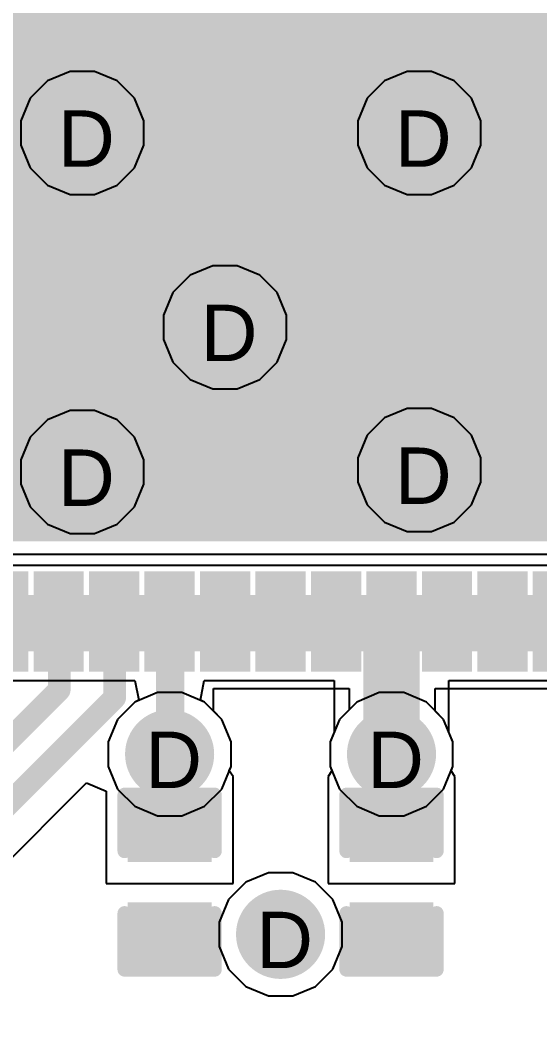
# Model space of a CAD drawing. Header units: inches. Extents: x 0 to 5032, y 0 to 5323.
# Drawn here: x 140.1 to 144.78, y 66.46 to 75.65 of the extents above; entities that cross this region are included whole.
import ezdxf

# ---------------------------------------------------------------- set-up
doc = ezdxf.new("R2010")
doc.units = ezdxf.units.IN
for name, color, linetype in [('Bottom Layer', 5, 'Continuous'), ('Bottom Solder', 6, 'Continuous'), ('Drill Drawing', 1, 'Continuous'), ('Layer 1', 16, 'Continuous'), ('Layer 2', 76, 'Continuous'), ('Top Layer', 1, 'Continuous'), ('Top Overlay', 2, 'Continuous'), ('Top Paste', 8, 'Continuous'), ('Top Solder', 216, 'Continuous'), ('Via Holes', 16, 'Continuous')]:
    doc.layers.add(name, color=color, linetype=linetype)
doc.styles.add('Arial', font='', dxfattribs={"height": 0.2})
doc.styles.get('Arial').set_extended_font_data('Arial')

# ---------------------------------------------------------------- blocks, each defined once
blk = doc.blocks.new('____0402_185')
at = {"layer": 'Top Layer'}
for points in [[(-0.6985, -0.3175), (-0.6985, 0.3175), (-0.2413, 0.3175), (-0.2413, -0.3175)], [(0.2413, -0.3175), (0.2413, 0.3175), (0.6985, 0.3175), (0.6985, -0.3175)]]:
    blk.add_hatch(color=1, dxfattribs=at).paths.add_polyline_path(points)
at = {"layer": 'Top Paste'}
for points in [[(-0.6985, -0.3175), (-0.6985, 0.3175), (-0.2413, 0.3175), (-0.2413, -0.3175)], [(0.2413, -0.3175), (0.2413, 0.3175), (0.6985, 0.3175), (0.6985, -0.3175)]]:
    blk.add_hatch(color=8, dxfattribs=at).paths.add_polyline_path(points)
at = {"layer": 'Top Solder'}
for points in [[(-0.7585, -0.3775), (-0.7585, 0.3775), (-0.1813, 0.3775), (-0.1813, -0.3775)], [(0.1813, -0.3775), (0.1813, 0.3775), (0.7585, 0.3775), (0.7585, -0.3775)]]:
    blk.add_hatch(color=216, dxfattribs=at).paths.add_polyline_path(points)
at = {"layer": 'Top Overlay'}
for points in [[(-0.7874, 0.4064, 0.127, 0.127, 0), (-0.2794, 0.4064, 0.127, 0.127, 0)], [(-0.7874, 0.4064, 0.127, 0.127, 0), (-0.7874, -0.4064, 0.127, 0.127, 0)], [(0.2794, 0.4064, 0.127, 0.127, 0), (0.7874, 0.4064, 0.127, 0.127, 0)], [(0.7874, 0.4064, 0.127, 0.127, 0), (0.7874, -0.4064, 0.127, 0.127, 0)], [(-0.7874, -0.4064, 0.127, 0.127, 0), (-0.2794, -0.4064, 0.127, 0.127, 0)], [(0.2794, -0.4064, 0.127, 0.127, 0), (0.7874, -0.4064, 0.127, 0.127, 0)]]:
    blk.add_lwpolyline(points, format="xyseb", dxfattribs=at)
for points in [[(-0.8191, 0.4064, 0.0635, 0.0635, 1), (-0.7556, 0.4064, 0.0635, 0.0635, 1)], [(-0.8191, 0.4064, 0.0635, 0.0635, 1), (-0.7556, 0.4064, 0.0635, 0.0635, 1)], [(-0.3111, 0.4064, 0.0635, 0.0635, 1), (-0.2477, 0.4064, 0.0635, 0.0635, 1)], [(0.2477, 0.4064, 0.0635, 0.0635, 1), (0.3111, 0.4064, 0.0635, 0.0635, 1)], [(0.7556, 0.4064, 0.0635, 0.0635, 1), (0.8191, 0.4064, 0.0635, 0.0635, 1)], [(0.7556, 0.4064, 0.0635, 0.0635, 1), (0.8191, 0.4064, 0.0635, 0.0635, 1)], [(-0.8191, -0.4064, 0.0635, 0.0635, 1), (-0.7556, -0.4064, 0.0635, 0.0635, 1)], [(-0.8191, -0.4064, 0.0635, 0.0635, 1), (-0.7556, -0.4064, 0.0635, 0.0635, 1)], [(-0.3111, -0.4064, 0.0635, 0.0635, 1), (-0.2477, -0.4064, 0.0635, 0.0635, 1)], [(0.2477, -0.4064, 0.0635, 0.0635, 1), (0.3111, -0.4064, 0.0635, 0.0635, 1)], [(0.7556, -0.4064, 0.0635, 0.0635, 1), (0.8191, -0.4064, 0.0635, 0.0635, 1)], [(0.7556, -0.4064, 0.0635, 0.0635, 1), (0.8191, -0.4064, 0.0635, 0.0635, 1)]]:
    blk.add_lwpolyline(points, format="xyseb", close=True, dxfattribs=at)
blk = doc.blocks.new('____0402_190')
at = {"layer": 'Top Layer'}
for points in [[(-0.6985, -0.3175), (-0.6985, 0.3175), (-0.2413, 0.3175), (-0.2413, -0.3175)], [(0.2413, -0.3175), (0.2413, 0.3175), (0.6985, 0.3175), (0.6985, -0.3175)]]:
    blk.add_hatch(color=1, dxfattribs=at).paths.add_polyline_path(points)
at = {"layer": 'Top Paste'}
for points in [[(-0.6985, -0.3175), (-0.6985, 0.3175), (-0.2413, 0.3175), (-0.2413, -0.3175)], [(0.2413, -0.3175), (0.2413, 0.3175), (0.6985, 0.3175), (0.6985, -0.3175)]]:
    blk.add_hatch(color=8, dxfattribs=at).paths.add_polyline_path(points)
at = {"layer": 'Top Solder'}
for points in [[(-0.7585, -0.3775), (-0.7585, 0.3775), (-0.1813, 0.3775), (-0.1813, -0.3775)], [(0.1813, -0.3775), (0.1813, 0.3775), (0.7585, 0.3775), (0.7585, -0.3775)]]:
    blk.add_hatch(color=216, dxfattribs=at).paths.add_polyline_path(points)
at = {"layer": 'Top Overlay'}
for points in [[(-0.7874, 0.4064, 0.127, 0.127, 0), (-0.2794, 0.4064, 0.127, 0.127, 0)], [(-0.7874, 0.4064, 0.127, 0.127, 0), (-0.7874, -0.4064, 0.127, 0.127, 0)], [(0.2794, 0.4064, 0.127, 0.127, 0), (0.7874, 0.4064, 0.127, 0.127, 0)], [(0.7874, 0.4064, 0.127, 0.127, 0), (0.7874, -0.4064, 0.127, 0.127, 0)], [(-0.7874, -0.4064, 0.127, 0.127, 0), (-0.2794, -0.4064, 0.127, 0.127, 0)], [(0.2794, -0.4064, 0.127, 0.127, 0), (0.7874, -0.4064, 0.127, 0.127, 0)]]:
    blk.add_lwpolyline(points, format="xyseb", dxfattribs=at)
for points in [[(-0.8191, 0.4064, 0.0635, 0.0635, 1), (-0.7556, 0.4064, 0.0635, 0.0635, 1)], [(-0.8191, 0.4064, 0.0635, 0.0635, 1), (-0.7556, 0.4064, 0.0635, 0.0635, 1)], [(-0.3111, 0.4064, 0.0635, 0.0635, 1), (-0.2477, 0.4064, 0.0635, 0.0635, 1)], [(0.2477, 0.4064, 0.0635, 0.0635, 1), (0.3111, 0.4064, 0.0635, 0.0635, 1)], [(0.7556, 0.4064, 0.0635, 0.0635, 1), (0.8191, 0.4064, 0.0635, 0.0635, 1)], [(0.7556, 0.4064, 0.0635, 0.0635, 1), (0.8191, 0.4064, 0.0635, 0.0635, 1)], [(-0.8191, -0.4064, 0.0635, 0.0635, 1), (-0.7556, -0.4064, 0.0635, 0.0635, 1)], [(-0.8191, -0.4064, 0.0635, 0.0635, 1), (-0.7556, -0.4064, 0.0635, 0.0635, 1)], [(-0.3111, -0.4064, 0.0635, 0.0635, 1), (-0.2477, -0.4064, 0.0635, 0.0635, 1)], [(0.2477, -0.4064, 0.0635, 0.0635, 1), (0.3111, -0.4064, 0.0635, 0.0635, 1)], [(0.7556, -0.4064, 0.0635, 0.0635, 1), (0.8191, -0.4064, 0.0635, 0.0635, 1)], [(0.7556, -0.4064, 0.0635, 0.0635, 1), (0.8191, -0.4064, 0.0635, 0.0635, 1)]]:
    blk.add_lwpolyline(points, format="xyseb", close=True, dxfattribs=at)
blk = doc.blocks.new('QFN_64_EP_9_9__208')
at = {"layer": 'Top Layer'}
for points in [[(3.575, -3.575), (-3.575, -3.575), (-3.575, 3.575), (3.575, 3.575)], [(-3.125, -4.05), (-3.125, -4.75), (-3.375, -4.75), (-3.375, -4.05)], [(-2.625, -4.05), (-2.625, -4.75), (-2.875, -4.75), (-2.875, -4.05)], [(-2.125, -4.05), (-2.125, -4.75), (-2.375, -4.75), (-2.375, -4.05)], [(-1.625, -4.05), (-1.625, -4.75), (-1.875, -4.75), (-1.875, -4.05)], [(-1.125, -4.05), (-1.125, -4.75), (-1.375, -4.75), (-1.375, -4.05)], [(-0.625, -4.05), (-0.625, -4.75), (-0.875, -4.75), (-0.875, -4.05)], [(-0.125, -4.05), (-0.125, -4.75), (-0.375, -4.75), (-0.375, -4.05)], [(0.375, -4.05), (0.375, -4.75), (0.125, -4.75), (0.125, -4.05)], [(0.875, -4.05), (0.875, -4.75), (0.625, -4.75), (0.625, -4.05)]]:
    blk.add_hatch(color=1, dxfattribs=at).paths.add_polyline_path(points)
at = {"layer": 'Top Paste'}
for points in [[(3.575, -3.575), (-3.575, -3.575), (-3.575, 3.575), (3.575, 3.575)], [(-3.125, -4.05), (-3.125, -4.75), (-3.375, -4.75), (-3.375, -4.05)], [(-2.625, -4.05), (-2.625, -4.75), (-2.875, -4.75), (-2.875, -4.05)], [(-2.125, -4.05), (-2.125, -4.75), (-2.375, -4.75), (-2.375, -4.05)], [(-1.625, -4.05), (-1.625, -4.75), (-1.875, -4.75), (-1.875, -4.05)], [(-1.125, -4.05), (-1.125, -4.75), (-1.375, -4.75), (-1.375, -4.05)], [(-0.625, -4.05), (-0.625, -4.75), (-0.875, -4.75), (-0.875, -4.05)], [(-0.125, -4.05), (-0.125, -4.75), (-0.375, -4.75), (-0.375, -4.05)], [(0.375, -4.05), (0.375, -4.75), (0.125, -4.75), (0.125, -4.05)], [(0.875, -4.05), (0.875, -4.75), (0.625, -4.75), (0.625, -4.05)]]:
    blk.add_hatch(color=8, dxfattribs=at).paths.add_polyline_path(points)
at = {"layer": 'Top Solder'}
for points in [[(3.6766, -3.6766), (-3.6766, -3.6766), (-3.6766, 3.6766), (3.6766, 3.6766)], [(-3.5234, -3.9484), (-3.5234, -4.8516), (-3.9766, -4.8516), (-3.9766, -3.9484)], [(-3.0234, -3.9484), (-3.0234, -4.8516), (-3.4766, -4.8516), (-3.4766, -3.9484)], [(-2.5234, -3.9484), (-2.5234, -4.8516), (-2.9766, -4.8516), (-2.9766, -3.9484)], [(-2.0234, -3.9484), (-2.0234, -4.8516), (-2.4766, -4.8516), (-2.4766, -3.9484)], [(-1.5234, -3.9484), (-1.5234, -4.8516), (-1.9766, -4.8516), (-1.9766, -3.9484)], [(-1.0234, -3.9484), (-1.0234, -4.8516), (-1.4766, -4.8516), (-1.4766, -3.9484)], [(-0.5234, -3.9484), (-0.5234, -4.8516), (-0.9766, -4.8516), (-0.9766, -3.9484)], [(-0.0234, -3.9484), (-0.0234, -4.8516), (-0.4766, -4.8516), (-0.4766, -3.9484)], [(0.4766, -3.9484), (0.4766, -4.8516), (0.0234, -4.8516), (0.0234, -3.9484)], [(0.9766, -3.9484), (0.9766, -4.8516), (0.5234, -4.8516), (0.5234, -3.9484)], [(1.4766, -3.9484), (1.4766, -4.8516), (1.0234, -4.8516), (1.0234, -3.9484)]]:
    blk.add_hatch(color=216, dxfattribs=at).paths.add_polyline_path(points)

msp = doc.modelspace()

# ---------------------------------------------------------------- hatches: boundary and pattern name
at = {"layer": 'Bottom Layer'}
h = msp.add_hatch(color=5, dxfattribs=at)
edge = h.paths.add_edge_path()
edge.add_arc((140.6587, 74.6404), 0.3, 0, 360)
h = msp.add_hatch(color=5, dxfattribs=at)
edge = h.paths.add_edge_path()
edge.add_arc((143.6947, 74.6404), 0.3, 0, 360)
h = msp.add_hatch(color=5, dxfattribs=at)
edge = h.paths.add_edge_path()
edge.add_arc((141.9448, 72.8904), 0.3, 0, 360)
h = msp.add_hatch(color=5, dxfattribs=at)
edge = h.paths.add_edge_path()
edge.add_arc((140.6587, 71.5866), 0.3, 0, 360)
h = msp.add_hatch(color=5, dxfattribs=at)
edge = h.paths.add_edge_path()
edge.add_arc((143.6947, 71.6044), 0.3, 0, 360)
h = msp.add_hatch(color=5, dxfattribs=at)
edge = h.paths.add_edge_path()
edge.add_arc((141.4447, 69.0459), 0.3, 0, 360)
h = msp.add_hatch(color=5, dxfattribs=at)
edge = h.paths.add_edge_path()
edge.add_arc((143.4447, 69.0459), 0.3, 0, 360)
h = msp.add_hatch(color=5, dxfattribs=at)
edge = h.paths.add_edge_path()
edge.add_arc((142.4447, 67.4236), 0.3, 0, 360)
at = {"layer": 'Bottom Solder'}
h = msp.add_hatch(color=6, dxfattribs=at)
edge = h.paths.add_edge_path()
edge.add_arc((140.6587, 74.6404), 0.4016, 0, 360)
h = msp.add_hatch(color=6, dxfattribs=at)
edge = h.paths.add_edge_path()
edge.add_arc((143.6947, 74.6404), 0.4016, 0, 360)
h = msp.add_hatch(color=6, dxfattribs=at)
edge = h.paths.add_edge_path()
edge.add_arc((141.9448, 72.8904), 0.4016, 0, 360)
h = msp.add_hatch(color=6, dxfattribs=at)
edge = h.paths.add_edge_path()
edge.add_arc((143.6947, 71.6044), 0.4016, 0, 360)
h = msp.add_hatch(color=6, dxfattribs=at)
edge = h.paths.add_edge_path()
edge.add_arc((140.6587, 71.5866), 0.4016, 0, 360)
h = msp.add_hatch(color=6, dxfattribs=at)
edge = h.paths.add_edge_path()
edge.add_arc((141.4447, 69.0459), 0.4016, 0, 360)
h = msp.add_hatch(color=6, dxfattribs=at)
edge = h.paths.add_edge_path()
edge.add_arc((143.4447, 69.0459), 0.4016, 0, 360)
h = msp.add_hatch(color=6, dxfattribs=at)
edge = h.paths.add_edge_path()
edge.add_arc((142.4447, 67.4236), 0.4016, 0, 360)
at = {"layer": 'Layer 1'}
h = msp.add_hatch(color=16, dxfattribs=at)
edge = h.paths.add_edge_path()
edge.add_arc((140.6587, 74.6404), 0.3, 0, 360)
h = msp.add_hatch(color=16, dxfattribs=at)
edge = h.paths.add_edge_path()
edge.add_arc((143.6947, 74.6404), 0.3, 0, 360)
h = msp.add_hatch(color=16, dxfattribs=at)
edge = h.paths.add_edge_path()
edge.add_arc((141.9448, 72.8904), 0.3, 0, 360)
h = msp.add_hatch(color=16, dxfattribs=at)
edge = h.paths.add_edge_path()
edge.add_arc((140.6587, 71.5866), 0.3, 0, 360)
h = msp.add_hatch(color=16, dxfattribs=at)
edge = h.paths.add_edge_path()
edge.add_arc((143.6947, 71.6044), 0.3, 0, 360)
h = msp.add_hatch(color=16, dxfattribs=at)
edge = h.paths.add_edge_path()
edge.add_arc((141.4447, 69.0459), 0.3, 0, 360)
h = msp.add_hatch(color=16, dxfattribs=at)
edge = h.paths.add_edge_path()
edge.add_arc((143.4447, 69.0459), 0.3, 0, 360)
h = msp.add_hatch(color=16, dxfattribs=at)
edge = h.paths.add_edge_path()
edge.add_arc((142.4447, 67.4236), 0.3, 0, 360)
at = {"layer": 'Layer 2'}
h = msp.add_hatch(color=76, dxfattribs=at)
edge = h.paths.add_edge_path()
edge.add_arc((140.6587, 74.6404), 0.3, 0, 360)
h = msp.add_hatch(color=76, dxfattribs=at)
edge = h.paths.add_edge_path()
edge.add_arc((143.6947, 74.6404), 0.3, 0, 360)
h = msp.add_hatch(color=76, dxfattribs=at)
edge = h.paths.add_edge_path()
edge.add_arc((141.9448, 72.8904), 0.3, 0, 360)
h = msp.add_hatch(color=76, dxfattribs=at)
edge = h.paths.add_edge_path()
edge.add_arc((140.6587, 71.5866), 0.3, 0, 360)
h = msp.add_hatch(color=76, dxfattribs=at)
edge = h.paths.add_edge_path()
edge.add_arc((143.6947, 71.6044), 0.3, 0, 360)
h = msp.add_hatch(color=76, dxfattribs=at)
edge = h.paths.add_edge_path()
edge.add_arc((141.4447, 69.0459), 0.3, 0, 360)
h = msp.add_hatch(color=76, dxfattribs=at)
edge = h.paths.add_edge_path()
edge.add_arc((143.4447, 69.0459), 0.3, 0, 360)
h = msp.add_hatch(color=76, dxfattribs=at)
edge = h.paths.add_edge_path()
edge.add_arc((142.4447, 67.4236), 0.3, 0, 360)
at = {"layer": 'Top Layer'}
h = msp.add_hatch(color=1, dxfattribs=at)
edge = h.paths.add_edge_path()
edge.add_arc((140.6587, 74.6404), 0.3, 0, 360)
h = msp.add_hatch(color=1, dxfattribs=at)
edge = h.paths.add_edge_path()
edge.add_arc((143.6947, 74.6404), 0.3, 0, 360)
h = msp.add_hatch(color=1, dxfattribs=at)
edge = h.paths.add_edge_path()
edge.add_arc((141.9448, 72.8904), 0.3, 0, 360)
h = msp.add_hatch(color=1, dxfattribs=at)
edge = h.paths.add_edge_path()
edge.add_arc((140.6587, 71.5866), 0.3, 0, 360)
h = msp.add_hatch(color=1, dxfattribs=at)
edge = h.paths.add_edge_path()
edge.add_arc((143.6947, 71.6044), 0.3, 0, 360)
h = msp.add_hatch(color=1, dxfattribs=at)
edge = h.paths.add_edge_path()
edge.add_arc((141.4447, 69.0459), 0.3, 0, 360)
h = msp.add_hatch(color=1, dxfattribs=at)
edge = h.paths.add_edge_path()
edge.add_arc((143.4447, 69.0459), 0.3, 0, 360)
h = msp.add_hatch(color=1, dxfattribs=at)
edge = h.paths.add_edge_path()
edge.add_arc((142.4447, 67.4236), 0.3, 0, 360)
at = {"layer": 'Top Solder'}
h = msp.add_hatch(color=216, dxfattribs=at)
edge = h.paths.add_edge_path()
edge.add_arc((140.6587, 74.6404), 0.4016, 0, 360)
h = msp.add_hatch(color=216, dxfattribs=at)
edge = h.paths.add_edge_path()
edge.add_arc((143.6947, 74.6404), 0.4016, 0, 360)
h = msp.add_hatch(color=216, dxfattribs=at)
edge = h.paths.add_edge_path()
edge.add_arc((141.9448, 72.8904), 0.4016, 0, 360)
h = msp.add_hatch(color=216, dxfattribs=at)
edge = h.paths.add_edge_path()
edge.add_arc((143.6947, 71.6044), 0.4016, 0, 360)
h = msp.add_hatch(color=216, dxfattribs=at)
edge = h.paths.add_edge_path()
edge.add_arc((140.6587, 71.5866), 0.4016, 0, 360)
h = msp.add_hatch(color=216, dxfattribs=at)
edge = h.paths.add_edge_path()
edge.add_arc((141.4447, 69.0459), 0.4016, 0, 360)
h = msp.add_hatch(color=216, dxfattribs=at)
edge = h.paths.add_edge_path()
edge.add_arc((143.4447, 69.0459), 0.4016, 0, 360)
h = msp.add_hatch(color=216, dxfattribs=at)
edge = h.paths.add_edge_path()
edge.add_arc((142.4447, 67.4236), 0.4016, 0, 360)
at = {"layer": 'Via Holes'}
h = msp.add_hatch(color=7, dxfattribs=at)
edge = h.paths.add_edge_path()
edge.add_arc((140.6587, 74.6404), 0.15, 0, 360)
h = msp.add_hatch(color=7, dxfattribs=at)
edge = h.paths.add_edge_path()
edge.add_arc((143.6947, 74.6404), 0.15, 0, 360)
h = msp.add_hatch(color=7, dxfattribs=at)
edge = h.paths.add_edge_path()
edge.add_arc((141.9448, 72.8904), 0.15, 0, 360)
h = msp.add_hatch(color=7, dxfattribs=at)
edge = h.paths.add_edge_path()
edge.add_arc((140.6587, 71.5866), 0.15, 0, 360)
h = msp.add_hatch(color=7, dxfattribs=at)
edge = h.paths.add_edge_path()
edge.add_arc((143.6947, 71.6044), 0.15, 0, 360)
h = msp.add_hatch(color=7, dxfattribs=at)
edge = h.paths.add_edge_path()
edge.add_arc((141.4447, 69.0459), 0.15, 0, 360)
h = msp.add_hatch(color=7, dxfattribs=at)
edge = h.paths.add_edge_path()
edge.add_arc((143.4447, 69.0459), 0.15, 0, 360)
h = msp.add_hatch(color=7, dxfattribs=at)
edge = h.paths.add_edge_path()
edge.add_arc((142.4447, 67.4236), 0.15, 0, 360)

# ---------------------------------------------------------------- linework, layer by layer
at = {"layer": 'Bottom Layer'}
for p, q in [((147.8833, 70.7446), (139.9603, 70.7446)), ((139.7458, 69.7087), (141.1325, 69.7087)), ((141.1325, 69.7087), (141.1679, 69.5309)), ((141.7216, 69.5309), (141.757, 69.7087)), ((141.757, 69.7087), (142.9268, 69.7087)), ((142.9268, 69.7087), (142.9268, 69.2431)), ((143.9627, 69.2431), (143.9627, 69.7087)), ((143.9627, 69.7087), (147.1325, 69.7087)), ((141.1679, 69.5309), (141.1309, 69.5156)), ((141.7586, 69.5156), (141.7216, 69.5309)), ((141.1309, 69.5156), (140.9751, 69.3597)), ((141.9144, 69.3597), (141.7586, 69.5156)), ((140.9751, 69.3597), (140.8907, 69.1561)), ((141.9987, 69.1561), (141.9144, 69.3597)), ((140.8907, 69.1561), (140.8907, 68.9357)), ((141.9987, 68.9357), (141.9987, 69.1561)), ((142.9268, 69.2431), (142.8908, 69.1561)), ((142.8908, 69.1561), (142.8908, 68.9357)), ((143.9987, 69.1561), (143.9627, 69.2431)), ((143.9987, 68.9357), (143.9987, 69.1561)), ((140.8907, 68.9357), (140.9751, 68.7321)), ((141.9144, 68.7321), (141.9987, 68.9357)), ((142.8908, 68.9357), (142.9751, 68.7321)), ((143.9144, 68.7321), (143.9987, 68.9357)), ((140.9751, 68.7321), (141.1309, 68.5763)), ((141.7586, 68.5763), (141.9144, 68.7321)), ((142.9751, 68.7321), (143.1309, 68.5763)), ((143.7586, 68.5763), (143.9144, 68.7321)), ((141.1309, 68.5763), (141.3346, 68.4919)), ((141.5549, 68.4919), (141.7586, 68.5763)), ((143.1309, 68.5763), (143.3346, 68.4919)), ((143.5549, 68.4919), (143.7586, 68.5763)), ((141.3346, 68.4919), (141.5549, 68.4919)), ((143.3346, 68.4919), (143.5549, 68.4919))]:
    msp.add_line(p, q, dxfattribs=at)
for points in [[(139.7458, 70.2266, 0.508, 0.508, 0), (143.4447, 70.2266, 0.508, 0.508, 0)], [(143.4447, 69.0459, 0.508, 0.508, 0), (143.4447, 70.2266, 0.508, 0.508, 0)], [(143.4447, 70.2266, 0.508, 0.508, 0), (148.0979, 70.2266, 0.508, 0.508, 0)]]:
    msp.add_lwpolyline(points, format="xyseb", dxfattribs=at)
for points in [[(143.3177, 70.2266, 0.254, 0.254, 1), (143.5717, 70.2266, 0.254, 0.254, 1)], [(143.3177, 70.2266, 0.254, 0.254, 1), (143.5717, 70.2266, 0.254, 0.254, 1)], [(143.3177, 70.2266, 0.254, 0.254, 1), (143.5717, 70.2266, 0.254, 0.254, 1)], [(143.3177, 69.0459, 0.254, 0.254, 1), (143.5717, 69.0459, 0.254, 0.254, 1)]]:
    msp.add_lwpolyline(points, format="xyseb", close=True, dxfattribs=at)
at = {"layer": 'Layer 1'}
for p, q in [((141.3346, 69.5999), (141.1309, 69.5156)), ((141.5549, 69.5999), (141.3346, 69.5999)), ((141.7586, 69.5156), (141.5549, 69.5999)), ((143.3346, 69.5999), (143.1309, 69.5156)), ((143.5549, 69.5999), (143.3346, 69.5999)), ((143.7586, 69.5156), (143.5549, 69.5999)), ((141.1309, 69.5156), (140.9751, 69.3597)), ((141.9144, 69.3597), (141.7586, 69.5156)), ((143.1309, 69.5156), (142.9751, 69.3597)), ((143.9144, 69.3597), (143.7586, 69.5156)), ((140.9751, 69.3597), (140.8907, 69.1561)), ((141.9987, 69.1561), (141.9144, 69.3597)), ((142.9751, 69.3597), (142.8908, 69.1561)), ((143.9987, 69.1561), (143.9144, 69.3597)), ((140.8907, 69.1561), (140.8907, 68.9357)), ((141.9987, 68.9357), (141.9987, 69.1561)), ((142.8908, 69.1561), (142.8908, 68.9357)), ((143.9987, 68.9357), (143.9987, 69.1561)), ((140.8907, 68.9357), (140.9751, 68.7321)), ((141.9144, 68.7321), (141.9987, 68.9357)), ((142.8908, 68.9357), (142.9751, 68.7321)), ((143.9144, 68.7321), (143.9987, 68.9357)), ((140.9751, 68.7321), (141.1309, 68.5763)), ((141.7586, 68.5763), (141.9144, 68.7321)), ((142.9751, 68.7321), (143.1309, 68.5763)), ((143.7586, 68.5763), (143.9144, 68.7321)), ((141.1309, 68.5763), (141.3346, 68.4919)), ((141.5549, 68.4919), (141.7586, 68.5763)), ((143.1309, 68.5763), (143.3346, 68.4919)), ((143.5549, 68.4919), (143.7586, 68.5763)), ((141.3346, 68.4919), (141.5549, 68.4919)), ((143.3346, 68.4919), (143.5549, 68.4919))]:
    msp.add_line(p, q, dxfattribs=at)
at = {"layer": 'Layer 2'}
for p, q in [((140.5486, 75.1944), (140.3449, 75.1101)), ((140.7689, 75.1944), (140.5486, 75.1944)), ((140.9726, 75.1101), (140.7689, 75.1944)), ((143.5846, 75.1944), (143.3809, 75.1101)), ((143.8049, 75.1944), (143.5846, 75.1944)), ((144.0086, 75.1101), (143.8049, 75.1944)), ((140.3449, 75.1101), (140.1891, 74.9542)), ((141.1284, 74.9542), (140.9726, 75.1101)), ((143.3809, 75.1101), (143.2251, 74.9542)), ((144.1644, 74.9542), (144.0086, 75.1101)), ((140.1891, 74.9542), (140.1047, 74.7506)), ((141.2127, 74.7506), (141.1284, 74.9542)), ((143.2251, 74.9542), (143.1408, 74.7506)), ((144.2487, 74.7506), (144.1644, 74.9542)), ((140.1047, 74.7506), (140.1047, 74.5302)), ((141.2127, 74.5302), (141.2127, 74.7506)), ((143.1408, 74.7506), (143.1408, 74.5302)), ((144.2487, 74.5302), (144.2487, 74.7506)), ((140.1047, 74.5302), (140.1891, 74.3266)), ((141.1284, 74.3266), (141.2127, 74.5302)), ((143.1408, 74.5302), (143.2251, 74.3266)), ((144.1644, 74.3266), (144.2487, 74.5302)), ((140.1891, 74.3266), (140.3449, 74.1708)), ((140.9726, 74.1708), (141.1284, 74.3266)), ((143.2251, 74.3266), (143.3809, 74.1708)), ((144.0086, 74.1708), (144.1644, 74.3266)), ((140.3449, 74.1708), (140.5486, 74.0864)), ((140.7689, 74.0864), (140.9726, 74.1708)), ((143.3809, 74.1708), (143.5846, 74.0864)), ((143.8049, 74.0864), (144.0086, 74.1708)), ((140.5486, 74.0864), (140.7689, 74.0864)), ((143.5846, 74.0864), (143.8049, 74.0864)), ((141.8346, 73.4444), (141.6309, 73.3601)), ((142.0549, 73.4444), (141.8346, 73.4444)), ((142.2586, 73.3601), (142.0549, 73.4444)), ((141.6309, 73.3601), (141.4751, 73.2042)), ((142.4144, 73.2042), (142.2586, 73.3601)), ((141.4751, 73.2042), (141.3908, 73.0006)), ((142.4987, 73.0006), (142.4144, 73.2042)), ((141.3908, 73.0006), (141.3908, 72.7802)), ((142.4987, 72.7802), (142.4987, 73.0006)), ((141.3908, 72.7802), (141.4751, 72.5766)), ((142.4144, 72.5766), (142.4987, 72.7802)), ((141.4751, 72.5766), (141.6309, 72.4208)), ((142.2586, 72.4208), (142.4144, 72.5766)), ((141.6309, 72.4208), (141.8346, 72.3364)), ((142.0549, 72.3364), (142.2586, 72.4208)), ((141.8346, 72.3364), (142.0549, 72.3364)), ((140.5486, 72.1406), (140.3449, 72.0563)), ((140.7689, 72.1406), (140.5486, 72.1406)), ((140.9726, 72.0563), (140.7689, 72.1406)), ((143.5846, 72.1584), (143.3809, 72.0741)), ((143.8049, 72.1584), (143.5846, 72.1584)), ((144.0086, 72.0741), (143.8049, 72.1584)), ((140.3449, 72.0563), (140.1891, 71.9004)), ((141.1284, 71.9004), (140.9726, 72.0563)), ((143.3809, 72.0741), (143.2251, 71.9182)), ((144.1644, 71.9182), (144.0086, 72.0741)), ((143.2251, 71.9182), (143.1408, 71.7146)), ((144.2487, 71.7146), (144.1644, 71.9182)), ((140.1891, 71.9004), (140.1047, 71.6968)), ((141.2127, 71.6968), (141.1284, 71.9004)), ((140.1047, 71.6968), (140.1047, 71.4764)), ((141.2127, 71.4764), (141.2127, 71.6968)), ((143.1408, 71.7146), (143.1408, 71.4942)), ((144.2487, 71.4942), (144.2487, 71.7146)), ((140.1047, 71.4764), (140.1891, 71.2728)), ((141.1284, 71.2728), (141.2127, 71.4764)), ((143.1408, 71.4942), (143.2251, 71.2906)), ((144.1644, 71.2906), (144.2487, 71.4942)), ((140.1891, 71.2728), (140.3449, 71.117)), ((140.9726, 71.117), (141.1284, 71.2728)), ((143.2251, 71.2906), (143.3809, 71.1348)), ((144.0086, 71.1348), (144.1644, 71.2906)), ((140.3449, 71.117), (140.5486, 71.0326)), ((140.7689, 71.0326), (140.9726, 71.117)), ((143.3809, 71.1348), (143.5846, 71.0504)), ((143.8049, 71.0504), (144.0086, 71.1348)), ((140.5486, 71.0326), (140.7689, 71.0326)), ((143.5846, 71.0504), (143.8049, 71.0504)), ((143.3346, 69.5999), (143.1309, 69.5156)), ((143.5549, 69.5999), (143.3346, 69.5999)), ((143.7586, 69.5156), (143.5549, 69.5999)), ((143.1309, 69.5156), (142.9751, 69.3597)), ((143.9144, 69.3597), (143.7586, 69.5156)), ((142.9751, 69.3597), (142.8908, 69.1561)), ((143.9987, 69.1561), (143.9144, 69.3597)), ((142.8908, 69.1561), (142.8908, 68.9357)), ((143.9987, 68.9357), (143.9987, 69.1561)), ((142.8908, 68.9357), (142.9751, 68.7321)), ((143.9144, 68.7321), (143.9987, 68.9357)), ((142.9751, 68.7321), (143.1309, 68.5763)), ((143.7586, 68.5763), (143.9144, 68.7321)), ((143.1309, 68.5763), (143.3346, 68.4919)), ((143.5549, 68.4919), (143.7586, 68.5763)), ((143.3346, 68.4919), (143.5549, 68.4919)), ((142.3346, 67.9776), (142.1309, 67.8933)), ((142.5549, 67.9776), (142.3346, 67.9776)), ((142.7586, 67.8933), (142.5549, 67.9776)), ((142.1309, 67.8933), (141.9751, 67.7374)), ((142.9144, 67.7374), (142.7586, 67.8933)), ((141.9751, 67.7374), (141.8907, 67.5338)), ((142.9987, 67.5338), (142.9144, 67.7374)), ((141.8907, 67.5338), (141.8907, 67.3134)), ((142.9987, 67.3134), (142.9987, 67.5338)), ((141.8907, 67.3134), (141.9751, 67.1098)), ((142.9144, 67.1098), (142.9987, 67.3134)), ((141.9751, 67.1098), (142.1309, 66.954)), ((142.7586, 66.954), (142.9144, 67.1098)), ((142.1309, 66.954), (142.3346, 66.8696)), ((142.5549, 66.8696), (142.7586, 66.954)), ((142.3346, 66.8696), (142.5549, 66.8696))]:
    msp.add_line(p, q, dxfattribs=at)
at = {"layer": 'Top Layer'}
for p, q in [((147.4908, 70.8444), (139.8987, 70.8444)), ((141.8388, 69.4354), (141.8388, 69.6364)), ((141.8388, 69.6364), (143.0618, 69.6364)), ((143.0618, 69.6364), (143.0618, 69.4465)), ((143.8388, 69.4354), (143.8388, 69.6364)), ((143.8388, 69.6364), (147.0618, 69.6364)), ((141.9144, 69.3597), (141.8388, 69.4354)), ((143.0618, 69.4465), (142.9751, 69.3597)), ((143.9144, 69.3597), (143.8388, 69.4354)), ((141.9987, 69.1561), (141.9144, 69.3597)), ((142.9751, 69.3597), (142.8908, 69.1561)), ((143.9987, 69.1561), (143.9144, 69.3597)), ((141.9987, 68.9357), (141.9987, 69.1561)), ((142.8908, 69.1561), (142.8908, 68.9357)), ((143.9987, 68.9357), (143.9987, 69.1561)), ((141.9825, 68.8965), (141.9987, 68.9357)), ((142.0163, 68.846), (141.9825, 68.8965)), ((142.907, 68.8965), (142.8732, 68.846)), ((142.8908, 68.9357), (142.907, 68.8965)), ((143.9825, 68.8965), (143.9987, 68.9357)), ((144.0163, 68.846), (143.9825, 68.8965)), ((137.7308, 65.8227), (140.6954, 68.7873)), ((140.6954, 68.7873), (140.8732, 68.7137)), ((142.0162, 67.8808), (142.0162, 68.846)), ((142.0162, 68.846), (142.0163, 68.846)), ((142.8732, 68.846), (142.8732, 68.846)), ((142.8732, 68.846), (142.8732, 67.8808)), ((144.0162, 67.8808), (144.0162, 68.846)), ((144.0162, 68.846), (144.0163, 68.846)), ((140.8732, 68.7137), (140.8732, 67.8808)), ((140.8732, 67.8808), (142.0162, 67.8808)), ((142.8732, 67.8808), (144.0162, 67.8808))]:
    msp.add_line(p, q, dxfattribs=at)
for points in [[(141.4503, 68.369, 0.254, 0.254, 0), (141.4503, 70.246, 0.254, 0.254, 0)], [(143.4503, 69.0514, 0.254, 0.254, 0), (143.4503, 70.246, 0.254, 0.254, 0)], [(140.4503, 69.6256, 0.2032, 0.2032, 0), (140.4503, 70.246, 0.2032, 0.2032, 0)], [(140.9503, 69.5549, 0.2032, 0.2032, 0), (140.9503, 70.246, 0.2032, 0.2032, 0)], [(137.3964, 66.5717, 0.2032, 0.2032, 0), (140.4503, 69.6256, 0.2032, 0.2032, 0)], [(137.206, 65.8106, 0.2032, 0.2032, 0), (140.9503, 69.5549, 0.2032, 0.2032, 0)], [(143.4503, 68.369, 0.254, 0.254, 0), (143.4503, 69.0514, 0.254, 0.254, 0)]]:
    msp.add_lwpolyline(points, format="xyseb", dxfattribs=at)
for points in [[(141.3868, 70.246, 0.127, 0.127, 1), (141.5138, 70.246, 0.127, 0.127, 1)], [(143.3868, 70.246, 0.127, 0.127, 1), (143.5138, 70.246, 0.127, 0.127, 1)], [(140.3995, 70.246, 0.1016, 0.1016, 1), (140.5011, 70.246, 0.1016, 0.1016, 1)], [(140.8995, 70.246, 0.1016, 0.1016, 1), (141.0011, 70.246, 0.1016, 0.1016, 1)], [(140.3995, 69.6256, 0.1016, 0.1016, 1), (140.5011, 69.6256, 0.1016, 0.1016, 1)], [(140.3995, 69.6256, 0.1016, 0.1016, 1), (140.5011, 69.6256, 0.1016, 0.1016, 1)], [(140.8995, 69.5549, 0.1016, 0.1016, 1), (141.0011, 69.5549, 0.1016, 0.1016, 1)], [(140.8995, 69.5549, 0.1016, 0.1016, 1), (141.0011, 69.5549, 0.1016, 0.1016, 1)], [(143.3868, 69.0514, 0.127, 0.127, 1), (143.5138, 69.0514, 0.127, 0.127, 1)], [(143.3868, 69.0514, 0.127, 0.127, 1), (143.5138, 69.0514, 0.127, 0.127, 1)], [(141.3868, 68.369, 0.127, 0.127, 1), (141.5138, 68.369, 0.127, 0.127, 1)], [(143.3868, 68.369, 0.127, 0.127, 1), (143.5138, 68.369, 0.127, 0.127, 1)]]:
    msp.add_lwpolyline(points, format="xyseb", close=True, dxfattribs=at)

# ---------------------------------------------------------------- block references
msp.add_blockref('QFN_64_EP_9_9__208', (143.6947, 74.6404))
at = {"rotation": 90}
for name, p in [('____0402_185', (141.4447, 67.8935)), ('____0402_190', (143.4447, 67.8935))]:
    msp.add_blockref(name, p, dxfattribs=at)

# ---------------------------------------------------------------- texts
at = {"layer": 'Drill Drawing', "style": 'Arial'}
for p in [(140.4387, 74.3357), (143.4747, 74.3357), (141.7247, 72.5857), (140.4387, 71.2819), (143.4747, 71.2997), (141.2247, 68.7412), (143.2247, 68.7412), (142.2247, 67.1189)]:
    msp.add_text('D', height=0.508, dxfattribs=at).set_placement(p)

doc.saveas('drawing.dxf')
